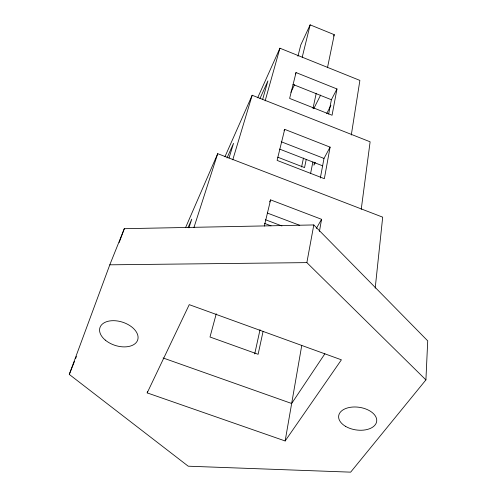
<?xml version="1.0" encoding="UTF-8"?>
<svg xmlns="http://www.w3.org/2000/svg" width="497" height="497" viewBox="0 0 497 497"><rect width="100%" height="100%" fill="white"/><g stroke="black" fill="none" stroke-linecap="round" stroke-linejoin="round"><path stroke-width="0.75" d="M425.91 379.907L427.718 340.861L313.8 224.942L124.306 228.695L109.8 264.82L69.282 374.421L188.239 466.198L350.658 472.15L425.91 379.907L306.86 262.621L109.8 264.82M375.198 288.173L382.69 217.158L217.705 153.679L185.543 227.694M361.226 209.349L370.122 141.807L252.172 95.256L224.93 156.766M351.298 135.022L359.884 80.408L279.923 48.209L257.663 97.797M147.64 391.425L147.18 392.885L285.141 440.963L301.747 345.471M319.422 231.472L321.565 219.307L270.61 199.887L269.585 201.9M330.095 147.137L324.361 178.69L277.096 160.394L284.7 129.357L330.095 147.137L324.001 158.425L320.341 178.013M306.86 262.621L313.8 224.942M336.972 88.957L332.064 115.242L289.621 98.425L296.044 72.574L336.972 88.957L331.393 99.735L328.647 114.068M314.502 162.208L313.911 165.184L315.346 162.494M310.613 173.36L312.88 161.997M327.473 67.729L334.27 34.684L310.153 24.85L300.778 44.966L297.945 56.229M306.251 159.388L304.543 167.57L277.78 157.201M301.58 166.986L303.481 158.04M312.986 108.433L316.235 93.256M263.037 331.567L258.123 354.293L210.001 337.009L216.257 313.787M254.712 353.932L260.03 329.722M264.292 226.085L270.61 199.887M302.219 57.223L310.153 24.85M265.137 100.885L279.923 48.209M262.664 99.344L267.914 80.899L259.956 98.536M232.77 159.817L252.172 95.256M229.03 158.04L233.528 143.329L227.011 157.965M193.923 227.583L217.705 153.679M188.916 227.85L191.761 219.158L188.096 227.533M119.174 242.524L124.306 228.695M69.282 374.421L74.42 361.518M75.563 358.654L76.414 356.504M295.392 73.954L296.044 72.574M147.18 392.885L189.245 304.649L341.402 359.822L285.141 440.963M290.894 92.305L294.522 84.707M284.035 130.717L284.7 129.357M333.599 36.051L334.27 34.684M313.719 108.737L320.615 95.101M326.691 113.533L330.915 105.401M316.34 228.446L321.565 219.307M324.876 353.789L291.658 403.489L163.072 357.964M265.33 219.686L281.936 225.967M264.516 223.389L271.027 225.843M267.349 213.051L299.734 225.327M281.203 141.744L324.001 158.425M279.6 149.094L322.721 165.861M292.969 84.428L331.393 99.735M105.271 340.097A19.855 12.195 17.9 0 0 137.458 340.569A19.855 12.195 17.9 0 0 113.732 320.677A19.855 12.195 17.9 0 0 105.271 340.097M345.651 426.407A19.203 11.425 8.4 0 0 376.509 422.22A19.203 11.425 8.4 0 0 350.876 407.229A19.203 11.425 8.4 0 0 345.651 426.407"/></g></svg>
